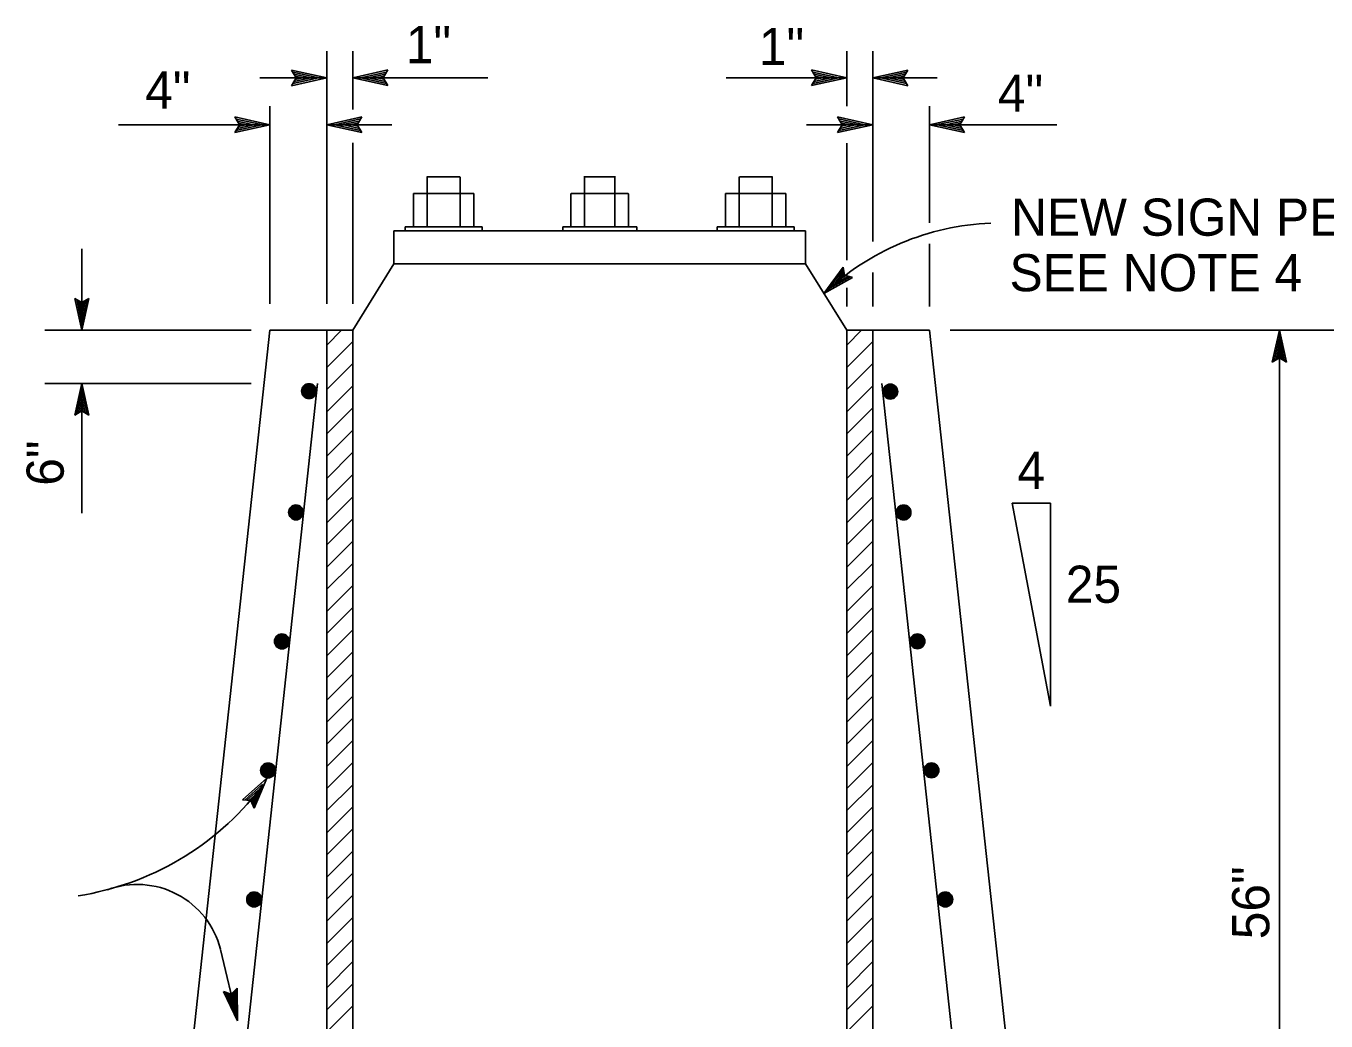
# Model space of a CAD drawing. Extents: x -894 to 866, y -476 to 714.
# Drawn here: x 419.1 to 664, y 200.9 to 388.3 of the extents above; entities that cross this region are included whole.
import ezdxf

# ---------------------------------------------------------------- set-up
doc = ezdxf.new("R2010")
doc.units = 0
for name, color, linetype in [('56 Stage 3 Anno', 7, 'Continuous'), ('57 Undefined', 7, 'Continuous'), ('60 Nongeo Data', 7, 'Continuous')]:
    doc.layers.add(name, color=color, linetype=linetype)

msp = doc.modelspace()

# ---------------------------------------------------------------- linework, layer by layer
at = {"layer": '56 Stage 3 Anno'}
for p, q in [((475.76, 336), (475.76, 383.54)), ((480.66, 373.2), (480.66, 383.54)), ((573.72, 373.2), (573.72, 383.54)), ((578.62, 347.72), (578.62, 383.54)), ((475.76, 378.54), (469.16, 380)), ((469.16, 380), (469.16, 380)), ((469.16, 380), (470.04, 378.54)), ((474.23, 378.55), (469.42, 379.61)), ((487.26, 380.02), (480.66, 378.54)), ((487.02, 379.63), (482.17, 378.54)), ((486.38, 378.54), (487.26, 380.02)), ((487.26, 380.02), (487.26, 380.02)), ((568, 378.54), (567.12, 380.02)), ((567.12, 380.02), (567.12, 380.02)), ((567.12, 380.02), (573.72, 378.54)), ((567.36, 379.63), (572.2, 378.54)), ((578.62, 378.54), (585.22, 380)), ((580.15, 378.55), (584.96, 379.61)), ((585.22, 380), (584.34, 378.54)), ((585.22, 380), (585.22, 380)), ((475.76, 378.54), (463.15, 378.54)), ((470.04, 378.54), (469.16, 377.06)), ((469.16, 377.06), (475.76, 378.54)), ((469.4, 377.46), (474.24, 378.54)), ((472.72, 378.54), (469.61, 379.23)), ((469.66, 377.86), (472.72, 378.54)), ((469.85, 378.24), (471.2, 378.54)), ((471.2, 378.54), (469.87, 378.83)), ((475.76, 378.54), (475.76, 378.54)), ((506.14, 378.54), (480.66, 378.54)), ((480.66, 378.54), (480.66, 378.54)), ((480.66, 378.54), (487.26, 377.09)), ((482.19, 378.54), (487, 377.48)), ((486.76, 379.23), (483.69, 378.55)), ((483.69, 378.55), (486.8, 377.86)), ((486.57, 378.85), (485.22, 378.55)), ((485.22, 378.55), (486.55, 378.26)), ((487.26, 377.09), (486.38, 378.54)), ((551.03, 378.54), (573.72, 378.54)), ((573.72, 378.54), (567.12, 377.09)), ((567.12, 377.09), (568, 378.54)), ((572.19, 378.54), (567.38, 377.48)), ((570.68, 378.55), (567.57, 377.86)), ((567.62, 379.23), (570.68, 378.55)), ((567.81, 378.85), (569.16, 378.55)), ((569.16, 378.55), (567.83, 378.26)), ((573.72, 378.54), (573.72, 378.54)), ((578.62, 378.54), (590.76, 378.54)), ((585.22, 377.06), (578.62, 378.54)), ((578.62, 378.54), (578.62, 378.54)), ((584.98, 377.46), (580.13, 378.54)), ((581.65, 378.54), (584.76, 379.23)), ((584.72, 377.86), (581.65, 378.54)), ((583.18, 378.54), (584.51, 378.83)), ((584.53, 378.24), (583.18, 378.54)), ((584.34, 378.54), (585.22, 377.06)), ((469.16, 377.06), (469.16, 377.06)), ((487.26, 377.09), (487.26, 377.09)), ((567.12, 377.09), (567.12, 377.09)), ((585.22, 377.06), (585.22, 377.06)), ((465.03, 336), (465.03, 373.21)), ((480.66, 372.59), (480.66, 373.21)), ((589.34, 351.22), (589.34, 373.21)), ((465.03, 369.71), (458.43, 371.17)), ((458.43, 371.17), (458.43, 371.17)), ((458.43, 371.17), (459.31, 369.71)), ((463.5, 369.72), (458.69, 370.78)), ((461.99, 369.7), (458.89, 370.4)), ((460.47, 369.7), (459.14, 370)), ((482.36, 371.19), (475.76, 369.71)), ((482.12, 370.8), (477.28, 369.71)), ((481.86, 370.4), (478.8, 369.72)), ((481.67, 370.02), (480.32, 369.72)), ((481.48, 369.71), (482.36, 371.19)), ((482.36, 371.19), (482.36, 371.19)), ((572.9, 369.71), (572.02, 371.19)), ((572.02, 371.19), (572.02, 371.19)), ((572.02, 371.19), (578.62, 369.71)), ((572.25, 370.8), (577.1, 369.71)), ((572.51, 370.4), (575.58, 369.72)), ((572.7, 370.02), (574.05, 369.72)), ((589.34, 369.71), (595.94, 371.17)), ((590.87, 369.72), (595.69, 370.78)), ((592.38, 369.7), (595.49, 370.4)), ((593.91, 369.7), (595.24, 370)), ((595.94, 371.17), (595.07, 369.71)), ((595.94, 371.17), (595.94, 371.17)), ((436.55, 369.71), (465.03, 369.71)), ((459.31, 369.71), (458.43, 368.23)), ((458.43, 368.23), (465.03, 369.71)), ((458.43, 368.23), (458.43, 368.23)), ((458.67, 368.63), (463.52, 369.71)), ((458.93, 369.02), (461.99, 369.7)), ((459.12, 369.4), (460.47, 369.7)), ((465.03, 369.71), (465.03, 369.71)), ((488.04, 369.71), (475.76, 369.71)), ((475.76, 369.71), (475.76, 369.71)), ((475.76, 369.71), (482.36, 368.25)), ((477.29, 369.71), (482.1, 368.65)), ((478.8, 369.72), (481.91, 369.02)), ((480.32, 369.72), (481.65, 369.42)), ((482.36, 368.25), (481.48, 369.71)), ((482.36, 368.25), (482.36, 368.25)), ((566.18, 369.71), (578.62, 369.71)), ((578.62, 369.71), (572.02, 368.25)), ((572.02, 368.25), (572.9, 369.71)), ((572.02, 368.25), (572.02, 368.25)), ((577.09, 369.71), (572.28, 368.65)), ((575.58, 369.72), (572.47, 369.02)), ((574.05, 369.72), (572.73, 369.42)), ((578.62, 369.71), (578.62, 369.71)), ((613.32, 369.71), (589.34, 369.71)), ((595.94, 368.23), (589.34, 369.71)), ((589.34, 369.71), (589.34, 369.71)), ((595.71, 368.63), (590.86, 369.71)), ((595.45, 369.02), (592.38, 369.7)), ((595.26, 369.4), (593.91, 369.7)), ((595.07, 369.71), (595.94, 368.23)), ((595.94, 368.23), (595.94, 368.23)), ((480.66, 336), (480.66, 366.32)), ((573.72, 344.22), (573.72, 366.22)), ((429.64, 331), (429.64, 346.36)), ((589.34, 335.5), (589.34, 347.3)), ((569.41, 337.94), (573.03, 342.91)), ((573.03, 342.91), (573.03, 342.91)), ((573.03, 342.91), (573.31, 341.38)), ((574.8, 340.91), (569.41, 337.94)), ((570.45, 338.86), (573.09, 342.48)), ((574.4, 341.03), (570.45, 338.85)), ((571.48, 339.77), (573.19, 342.11)), ((573.99, 341.14), (571.48, 339.77)), ((572.52, 340.68), (573.25, 341.68)), ((573.62, 341.29), (572.52, 340.68)), ((573.31, 341.38), (574.8, 340.91)), ((574.8, 340.91), (574.8, 340.91)), ((578.62, 335.5), (578.62, 341.87)), ((573.72, 335.5), (573.72, 338.97)), ((429.64, 331), (428.31, 337)), ((428.31, 337), (428.31, 337)), ((428.31, 337), (429.64, 336.2)), ((429.63, 332.4), (428.67, 336.77)), ((429.64, 333.77), (429.01, 336.59)), ((429.64, 335.15), (429.37, 336.36)), ((429.64, 336.2), (430.98, 337)), ((430.98, 337), (429.64, 331)), ((430.62, 336.79), (429.64, 332.38)), ((430.26, 336.55), (429.64, 333.77)), ((429.92, 336.38), (429.64, 335.15)), ((430.98, 337), (430.98, 337)), ((569.41, 337.94), (569.41, 337.94)), ((461.53, 331), (422.65, 331)), ((429.64, 331), (429.64, 331)), ((593.21, 331), (726.98, 331)), ((653.9, 325), (655.24, 331)), ((655.24, 97.25), (655.24, 331)), ((655.24, 331), (655.24, 331)), ((655.24, 331), (656.57, 325)), ((654.26, 325.22), (655.24, 329.62)), ((654.62, 325.45), (655.24, 328.24)), ((655.24, 329.61), (656.21, 325.24)), ((655.24, 328.24), (655.86, 325.42)), ((655.24, 325.8), (653.9, 325)), ((654.96, 325.63), (655.24, 326.86)), ((655.24, 326.86), (655.51, 325.65)), ((656.57, 325), (655.24, 325.8)), ((653.9, 325), (653.9, 325)), ((656.57, 325), (656.57, 325)), ((461.53, 321), (422.65, 321)), ((428.3, 315), (429.64, 321)), ((429.64, 296.57), (429.64, 321)), ((429.64, 321), (429.64, 321)), ((429.64, 321), (430.97, 315)), ((428.65, 315.22), (429.64, 319.62)), ((429.64, 319.61), (430.61, 315.24)), ((429.01, 315.45), (429.64, 318.24)), ((429.36, 315.63), (429.64, 316.86)), ((429.64, 318.24), (430.26, 315.42)), ((429.64, 316.86), (429.9, 315.65)), ((429.64, 315.8), (428.3, 315)), ((428.3, 315), (428.3, 315)), ((430.97, 315), (429.64, 315.8)), ((430.97, 315), (430.97, 315)), ((604.87, 298.42), (612.15, 298.42)), ((612.15, 260.21), (604.87, 298.42)), ((612.15, 298.42), (612.15, 260.21)), ((459.9, 242.55), (464.49, 246.64)), ((460.31, 242.52), (463.68, 245.52)), ((463.68, 245.51), (461.91, 241.39)), ((464.49, 246.64), (462.07, 240.99)), ((464.49, 246.64), (464.49, 246.64)), ((461.45, 242.42), (459.9, 242.55)), ((459.9, 242.55), (459.9, 242.55)), ((460.74, 242.5), (462.87, 244.4)), ((461.13, 242.44), (462.07, 243.28)), ((462.07, 243.28), (461.58, 242.14)), ((462.87, 244.4), (461.73, 241.74)), ((462.07, 240.99), (461.45, 242.42)), ((462.07, 240.99), (462.07, 240.99)), ((455.75, 214.41), (458.98, 200.92)), ((458.98, 200.92), (456.29, 206.45)), ((456.29, 206.45), (456.29, 206.45)), ((456.29, 206.45), (457.77, 205.98)), ((458.65, 202.27), (456.69, 206.3)), ((458.34, 203.61), (457.07, 206.21)), ((458.02, 204.95), (457.47, 206.07)), ((457.77, 205.98), (458.88, 207.07)), ((458, 206.21), (458.02, 204.95)), ((458.29, 206.46), (458.34, 203.61)), ((458.59, 206.77), (458.66, 202.26)), ((458.88, 207.07), (458.88, 207.07)), ((458.88, 207.07), (458.98, 200.92)), ((458.98, 200.92), (458.98, 200.92))]:
    msp.add_line(p, q, dxfattribs=at)
for centre, radius, start, end in [((602.77, 302.7), 48.5, 92.2365, 133.4375), ((420.59, 277.9), 54.06, 278.9006, 322.1105), ((440.06, 210.45), 16.18, 14.1988, 110.2319)]:
    msp.add_arc(centre, radius, start, end, dxfattribs=at)
at = {"layer": '60 Nongeo Data'}
for p, q in [((500.86, 359.91), (494.64, 359.91)), ((494.67, 359.91), (494.67, 350.48)), ((500.92, 359.91), (500.92, 350.48)), ((527.49, 359.91), (524.22, 359.91)), ((524.36, 359.84), (524.36, 350.47)), ((526.89, 359.91), (530.15, 359.91)), ((530.02, 359.84), (530.02, 350.47)), ((553.46, 359.91), (553.46, 350.48)), ((553.52, 359.91), (559.73, 359.91)), ((559.71, 359.91), (559.71, 350.48)), ((492.09, 356.63), (492.09, 350.5)), ((503.34, 356.78), (492.14, 356.78)), ((503.49, 356.63), (503.49, 350.5)), ((521.78, 356.63), (521.78, 350.5)), ((527.49, 356.78), (521.92, 356.78)), ((526.89, 356.78), (532.46, 356.78)), ((532.59, 356.63), (532.59, 350.5)), ((550.88, 356.63), (550.88, 350.5)), ((551.03, 356.78), (562.23, 356.78)), ((562.28, 356.63), (562.28, 350.5)), ((492.09, 350.5), (490.53, 350.5)), ((490.53, 350.5), (490.53, 349.75)), ((503.49, 350.5), (492.09, 350.5)), ((503.49, 350.5), (503.49, 350.5)), ((503.49, 350.5), (503.49, 350.5)), ((503.49, 350.5), (503.49, 350.5)), ((503.49, 350.5), (505.06, 350.5)), ((505.06, 350.5), (505.06, 349.75)), ((527.49, 350.5), (520.22, 350.5)), ((520.22, 350.5), (520.22, 349.66)), ((521.19, 350.5), (521.19, 350.5)), ((521.19, 350.5), (521.19, 350.5)), ((526.88, 350.5), (534.16, 350.5)), ((533.18, 350.5), (533.18, 350.5)), ((533.18, 350.5), (533.18, 350.5)), ((534.16, 350.5), (534.16, 349.66)), ((550.88, 350.5), (549.32, 350.5)), ((549.32, 350.5), (549.32, 349.75)), ((550.88, 350.5), (562.28, 350.5)), ((550.88, 350.5), (550.88, 350.5)), ((550.88, 350.5), (550.88, 350.5)), ((550.88, 350.5), (550.88, 350.5)), ((562.28, 350.5), (563.84, 350.5)), ((563.84, 350.5), (563.84, 349.75)), ((527.4, 349.75), (488.42, 349.75)), ((488.42, 349.75), (488.42, 343.5)), ((527.4, 349.75), (488.42, 349.75)), ((526.97, 349.75), (565.96, 349.75)), ((553.46, 350.07), (553.46, 350.13)), ((565.96, 349.75), (565.96, 343.5)), ((488.42, 343.5), (480.66, 331)), ((565.96, 343.5), (488.42, 343.5)), ((565.96, 343.5), (573.72, 331)), ((465.03, 331), (443.16, 128.5)), ((480.66, 331), (465.03, 331)), ((475.76, 331), (475.76, 97.25)), ((475.76, 328.2), (478.57, 331)), ((480.66, 331), (478.99, 331)), ((480.66, 331), (480.66, 56.26)), ((573.72, 331), (589.34, 331)), ((573.72, 331), (575.38, 331)), ((573.72, 331), (573.72, 56.26)), ((573.72, 328.2), (576.53, 331)), ((578.62, 331), (578.62, 97.25)), ((589.34, 331), (611.22, 128.5)), ((475.76, 324.01), (480.66, 328.91)), ((573.72, 324.01), (578.62, 328.91)), ((475.76, 319.83), (480.66, 324.73)), ((573.72, 319.83), (578.62, 324.73)), ((474.01, 321), (450.52, 103.5)), ((580.37, 321), (603.86, 103.5)), ((475.76, 315.65), (480.66, 320.55)), ((573.72, 315.65), (578.62, 320.55)), ((475.76, 311.47), (480.66, 316.37)), ((573.72, 311.47), (578.62, 316.37)), ((475.76, 307.29), (480.66, 312.19)), ((573.72, 307.29), (578.62, 312.19)), ((475.76, 303.11), (480.66, 308.01)), ((573.72, 303.11), (578.62, 308.01)), ((475.76, 298.93), (480.66, 303.83)), ((573.72, 298.93), (578.62, 303.83)), ((475.76, 294.75), (480.66, 299.65)), ((573.72, 294.75), (578.62, 299.65)), ((475.76, 290.57), (480.66, 295.47)), ((573.72, 290.57), (578.62, 295.47)), ((475.76, 286.39), (480.66, 291.29)), ((573.72, 286.39), (578.62, 291.29)), ((475.76, 282.21), (480.66, 287.1)), ((573.72, 282.21), (578.62, 287.1)), ((475.76, 278.03), (480.66, 282.92)), ((573.72, 278.03), (578.62, 282.92)), ((475.76, 273.86), (480.66, 278.76)), ((573.72, 273.86), (578.62, 278.76)), ((475.76, 269.69), (480.66, 274.59)), ((573.72, 269.69), (578.62, 274.59)), ((475.76, 265.53), (480.66, 270.42)), ((573.72, 265.53), (578.62, 270.42)), ((475.76, 261.36), (480.66, 266.26)), ((573.72, 261.36), (578.62, 266.26)), ((475.76, 257.19), (480.66, 262.09)), ((573.72, 257.19), (578.62, 262.09)), ((475.76, 253.03), (480.66, 257.92)), ((573.72, 253.03), (578.62, 257.92)), ((475.76, 248.86), (480.66, 253.76)), ((573.72, 248.86), (578.62, 253.76)), ((475.76, 244.69), (480.66, 249.59)), ((573.72, 244.69), (578.62, 249.59)), ((475.76, 240.53), (480.66, 245.42)), ((573.72, 240.53), (578.62, 245.42)), ((475.76, 236.36), (480.66, 241.26)), ((573.72, 236.36), (578.62, 241.26)), ((475.76, 232.19), (480.66, 237.09)), ((573.72, 232.19), (578.62, 237.09)), ((475.76, 228.03), (480.66, 232.92)), ((573.72, 228.03), (578.62, 232.92)), ((475.76, 223.86), (480.66, 228.76)), ((573.72, 223.86), (578.62, 228.76)), ((475.76, 219.69), (480.66, 224.59)), ((573.72, 219.69), (578.62, 224.59)), ((475.76, 215.53), (480.66, 220.42)), ((573.72, 215.53), (578.62, 220.42)), ((475.76, 211.36), (480.66, 216.26)), ((573.72, 211.36), (578.62, 216.26)), ((475.76, 207.19), (480.66, 212.09)), ((573.72, 207.19), (578.62, 212.09)), ((475.76, 203.03), (480.66, 207.92)), ((573.72, 203.03), (578.62, 207.92)), ((475.76, 198.86), (480.66, 203.76)), ((573.72, 198.86), (578.62, 203.76))]:
    msp.add_line(p, q, dxfattribs=at)
for centre, radius in [((472.43, 319.53), 1.4), ((581.94, 319.45), 1.4), ((472.43, 319.53), 1.29), ((472.43, 319.53), 1.18), ((472.43, 319.53), 1.06), ((472.43, 319.53), 0.952), ((472.43, 319.53), 0.84), ((472.43, 319.53), 0.728), ((472.43, 319.53), 0.616), ((472.43, 319.53), 0.504), ((472.43, 319.53), 0.392), ((472.43, 319.53), 0.28), ((472.43, 319.53), 0.168), ((472.43, 319.53), 0.056), ((581.94, 319.45), 1.29), ((581.94, 319.45), 1.18), ((581.94, 319.45), 1.06), ((581.94, 319.45), 0.952), ((581.94, 319.45), 0.84), ((581.94, 319.45), 0.728), ((581.94, 319.45), 0.616), ((581.94, 319.45), 0.504), ((581.94, 319.45), 0.392), ((581.94, 319.45), 0.28), ((581.94, 319.45), 0.168), ((581.94, 319.45), 0.056), ((469.97, 296.7), 1.4), ((469.97, 296.7), 1.29), ((469.97, 296.7), 1.18), ((469.97, 296.7), 1.06), ((469.97, 296.7), 0.952), ((469.97, 296.7), 0.84), ((469.97, 296.7), 0.728), ((469.97, 296.7), 0.616), ((469.97, 296.7), 0.504), ((469.97, 296.7), 0.392), ((469.97, 296.7), 0.28), ((469.97, 296.7), 0.168), ((469.97, 296.7), 0.056), ((584.43, 296.68), 1.4), ((584.43, 296.68), 1.29), ((584.43, 296.68), 1.18), ((584.43, 296.68), 1.06), ((584.43, 296.68), 0.952), ((584.43, 296.68), 0.84), ((584.43, 296.68), 0.728), ((584.43, 296.68), 0.616), ((584.43, 296.68), 0.504), ((584.43, 296.68), 0.392), ((584.43, 296.68), 0.28), ((584.43, 296.68), 0.168), ((584.43, 296.68), 0.056), ((467.32, 272.4), 1.4), ((467.32, 272.4), 1.29), ((467.32, 272.4), 1.18), ((467.32, 272.4), 1.06), ((467.32, 272.4), 0.952), ((467.32, 272.4), 0.84), ((467.32, 272.4), 0.728), ((467.32, 272.4), 0.616), ((467.32, 272.4), 0.504), ((467.32, 272.4), 0.392), ((467.32, 272.4), 0.28), ((467.32, 272.4), 0.168), ((467.32, 272.4), 0.056), ((587.05, 272.41), 1.4), ((587.05, 272.41), 1.29), ((587.05, 272.41), 1.18), ((587.05, 272.41), 1.06), ((587.05, 272.41), 0.952), ((587.05, 272.41), 0.84), ((587.05, 272.41), 0.728), ((587.05, 272.41), 0.616), ((587.05, 272.41), 0.504), ((587.05, 272.41), 0.392), ((587.05, 272.41), 0.28), ((587.05, 272.41), 0.168), ((587.05, 272.41), 0.056), ((464.72, 248.1), 1.4), ((464.72, 248.1), 1.29), ((464.72, 248.1), 1.18), ((464.72, 248.1), 1.06), ((464.72, 248.1), 0.952), ((464.72, 248.1), 0.84), ((464.72, 248.1), 0.728), ((464.72, 248.1), 0.616), ((464.72, 248.1), 0.504), ((464.72, 248.1), 0.392), ((464.72, 248.1), 0.28), ((464.72, 248.1), 0.168), ((464.72, 248.1), 0.056), ((589.69, 248.12), 1.4), ((589.69, 248.12), 1.29), ((589.69, 248.12), 1.18), ((589.69, 248.12), 1.06), ((589.69, 248.12), 0.952), ((589.69, 248.12), 0.84), ((589.69, 248.12), 0.728), ((589.69, 248.12), 0.616), ((589.69, 248.12), 0.504), ((589.69, 248.12), 0.392), ((589.69, 248.12), 0.28), ((589.69, 248.12), 0.168), ((589.69, 248.12), 0.056), ((462.09, 223.8), 1.4), ((462.09, 223.8), 1.29), ((462.09, 223.8), 1.18), ((462.09, 223.8), 1.06), ((462.09, 223.8), 0.952), ((462.09, 223.8), 0.84), ((462.09, 223.8), 0.728), ((462.09, 223.8), 0.616), ((462.09, 223.8), 0.504), ((462.09, 223.8), 0.392), ((462.09, 223.8), 0.28), ((462.09, 223.8), 0.168), ((462.09, 223.8), 0.056), ((592.29, 223.8), 1.4), ((592.29, 223.8), 1.29), ((592.29, 223.8), 1.18), ((592.29, 223.8), 1.06), ((592.29, 223.8), 0.952), ((592.29, 223.8), 0.84), ((592.29, 223.8), 0.728), ((592.29, 223.8), 0.616), ((592.29, 223.8), 0.504), ((592.29, 223.8), 0.392), ((592.29, 223.8), 0.28), ((592.29, 223.8), 0.168), ((592.29, 223.8), 0.056)]:
    msp.add_circle(centre, radius, dxfattribs=at)
for centre, start, end in [((492.25, 356.63), 90, 180), ((494.51, 356.63), 0, 90), ((494.82, 356.63), 90, 180), ((500.76, 356.63), 0, 90), ((501.07, 356.63), 90, 180), ((503.34, 356.63), 0, 90), ((521.93, 356.63), 90, 180), ((524.2, 356.63), 0, 90), ((524.51, 356.63), 90, 180), ((529.86, 356.63), 0, 90), ((530.17, 356.63), 90, 180), ((532.44, 356.63), 0, 90), ((551.03, 356.63), 90, 180), ((553.3, 356.63), 0, 90), ((553.61, 356.63), 90, 180), ((559.55, 356.63), 0, 90), ((559.86, 356.63), 90, 180), ((562.13, 356.63), 0, 90)]:
    msp.add_arc(centre, 0.156, start, end, dxfattribs=at)

# ---------------------------------------------------------------- texts
at = {"layer": '57 Undefined'}
for s, p in [('1"', (490.66, 381.3)), ('1"', (557.18, 380.94)), ('4"', (441.57, 372.75)), ('4"', (602.22, 372.16)), ('NEW SIGN PEDESTAL', (604.68, 348.8)), ('SEE NOTE 4', (604.4, 338.34)), ('4', (605.88, 301.12)), ('25', (615, 279.67))]:
    msp.add_text(s, height=7, dxfattribs=at).set_placement(p)
for s, p in [('6"', (426.22, 301.72)), ('56"', (653.34, 216.31))]:
    msp.add_text(s, height=7, rotation=90, dxfattribs=at).set_placement(p)

doc.saveas('drawing.dxf')
